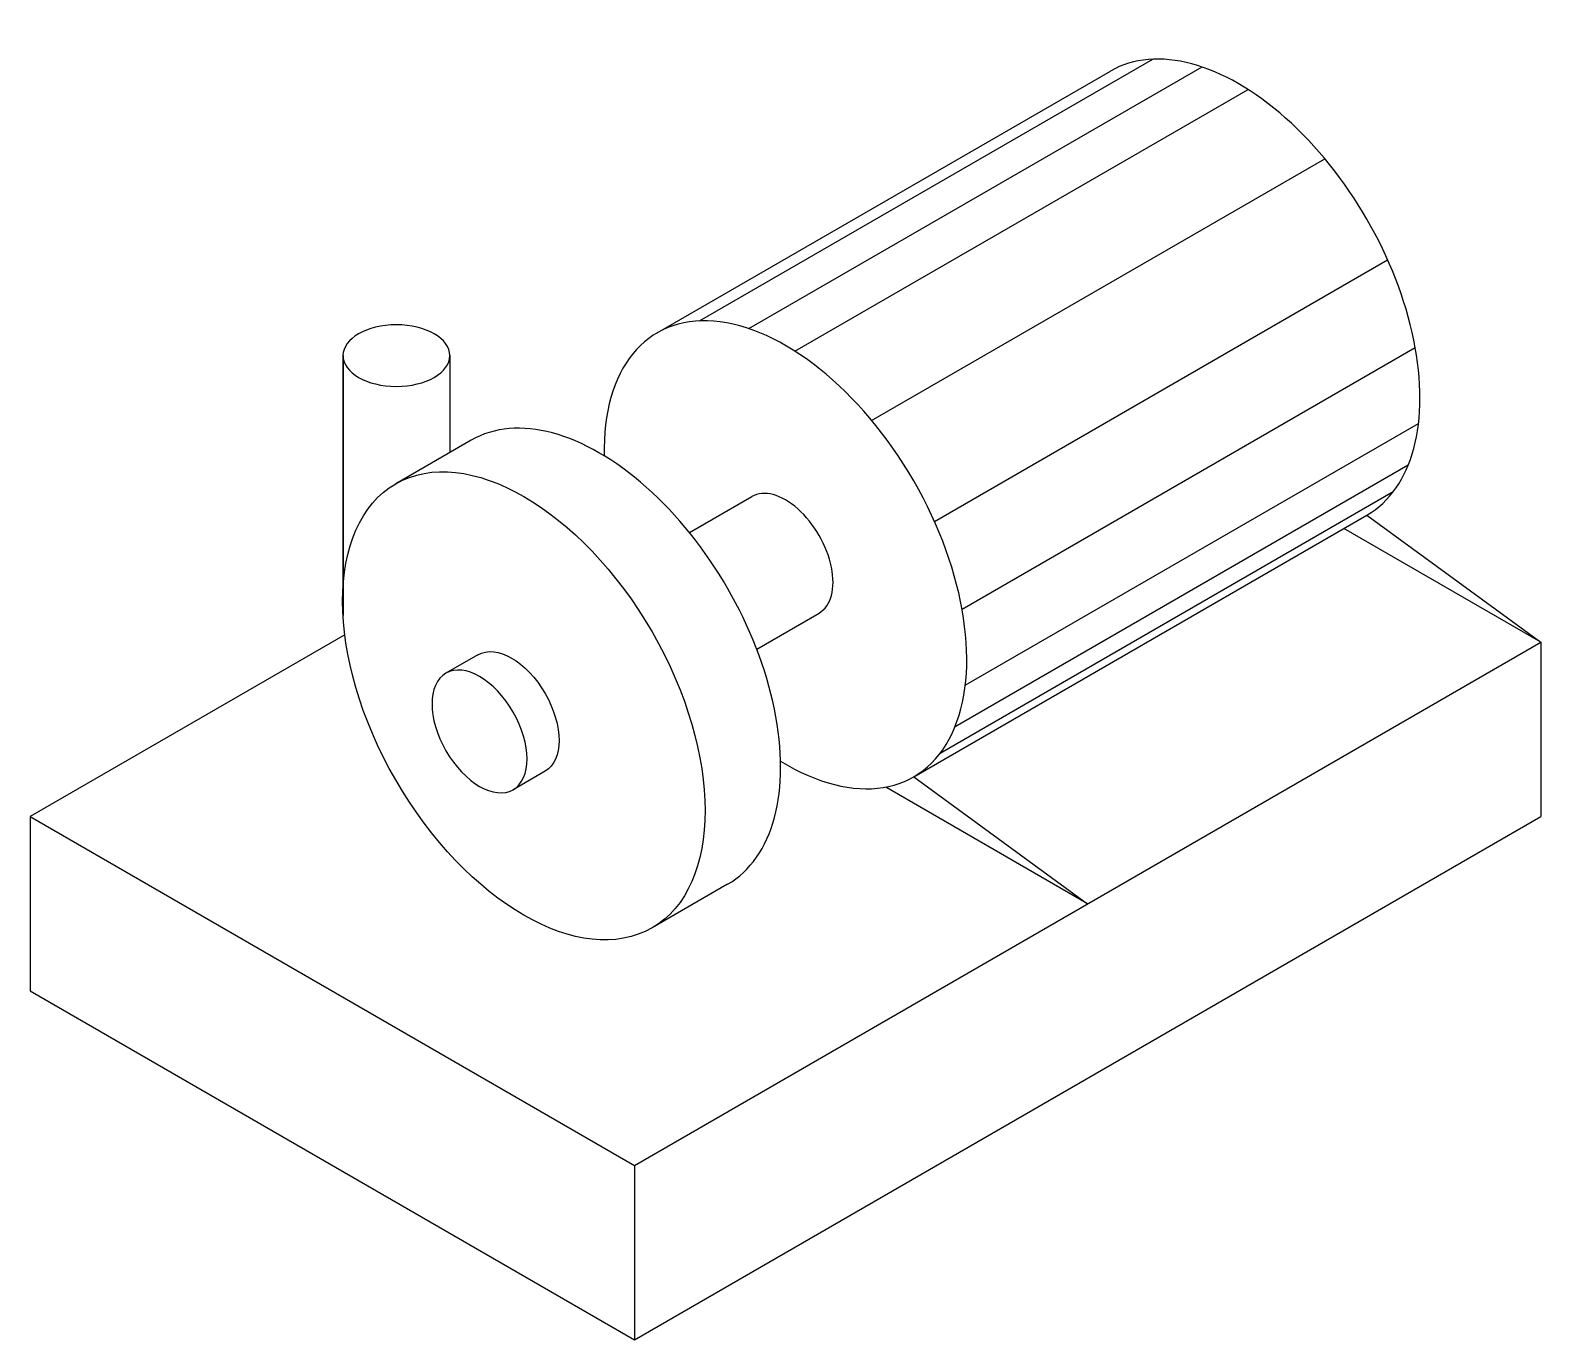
# Model space of a CAD drawing. Header units: millimetres. Extents: x -9796.234 to -9795.368, y -21.797 to -21.046.
import ezdxf

# ---------------------------------------------------------------- set-up
doc = ezdxf.new("R2010")
doc.units = ezdxf.units.MM
doc.layers.add('Tub_iso_equipamentos', color=3, linetype='Continuous')

msp = doc.modelspace()

# ---------------------------------------------------------------- linework, layer by layer
at = {"layer": 'Tub_iso_equipamentos'}
for p, q in [((-9795.87419, -21.21927), (-9795.61439, -21.06927)), ((-9796.05439, -21.23236), (-9796.05439, -21.38144)), ((-9796.05439, -21.38144), (-9796.05439, -21.23236)), ((-9795.99316, -21.23236), (-9795.99316, -21.28796)), ((-9795.98089, -21.28088), (-9796.0242, -21.30588)), ((-9795.85577, -21.33383), (-9795.81998, -21.31317)), ((-9795.72722, -21.47383), (-9795.46742, -21.32383)), ((-9795.46742, -21.32383), (-9795.3677, -21.39655)), ((-9795.3677, -21.39655), (-9795.48053, -21.33141)), ((-9795.81722, -21.4006), (-9795.78143, -21.37994)), ((-9796.05338, -21.39243), (-9796.23372, -21.49655)), ((-9795.88731, -21.69655), (-9795.3677, -21.39655)), ((-9795.3677, -21.39655), (-9795.3677, -21.49655)), ((-9795.97704, -21.40384), (-9795.99539, -21.41444)), ((-9795.93849, -21.47061), (-9795.95684, -21.48121)), ((-9795.72722, -21.47383), (-9795.6275, -21.54655)), ((-9795.6275, -21.54655), (-9795.74326, -21.47972)), ((-9796.23372, -21.49655), (-9795.88731, -21.69655)), ((-9796.23372, -21.49655), (-9796.23372, -21.59655)), ((-9795.88731, -21.79655), (-9795.3677, -21.49655)), ((-9795.83392, -21.53544), (-9795.87723, -21.56044)), ((-9796.23372, -21.59655), (-9795.88731, -21.79655)), ((-9795.88731, -21.69655), (-9795.88731, -21.79655))]:
    msp.add_line(p, q, dxfattribs=at)
at = {"layer": 'Tub_iso_equipamentos', "color": 1}
for p, q in [((-9795.84995, -21.21245), (-9795.59014, -21.06245)), ((-9795.82169, -21.21691), (-9795.56188, -21.06691)), ((-9795.79531, -21.22983), (-9795.53551, -21.07983)), ((-9795.75131, -21.2695), (-9795.4915, -21.1195)), ((-9795.71531, -21.32747), (-9795.4555, -21.17747)), ((-9795.6995, -21.37776), (-9795.43969, -21.22776)), ((-9795.69763, -21.42129), (-9795.43782, -21.27129)), ((-9795.70346, -21.44502), (-9795.44366, -21.29502)), ((-9795.71204, -21.46034), (-9795.45224, -21.31034))]:
    msp.add_line(p, q, dxfattribs=at)
at = {"layer": 'Tub_iso_equipamentos'}
for centre, major_axis, start_param, end_param in [((-9795.5409, -21.19655), (0.07348, -0.12728), 0, 3.141593), ((-9795.80071, -21.34655), (0.07348, -0.12728), 5.470692, 10.237272), ((-9795.90741, -21.40816), (0.07348, -0.12728), 0, 3.141593), ((-9795.80071, -21.34655), (0.01927, -0.03338), 0, 3.141593)]:
    msp.add_ellipse(centre, major_axis=major_axis, ratio=0.57735, start_param=start_param, end_param=end_param, dxfattribs=at)
at = {"layer": 'Tub_iso_equipamentos', "extrusion": (0, 0, -1)}
for centre, major_axis in [((-9796.02378, -21.23236), (0.03062, 0)), ((-9795.97611, -21.44782), (0.01927, -0.03338))]:
    msp.add_ellipse(centre, major_axis=major_axis, ratio=0.57735, dxfattribs=at)
at = {"layer": 'Tub_iso_equipamentos'}
msp.add_ellipse((-9795.95071, -21.43316), major_axis=(0.07348, -0.12728), ratio=0.57735, dxfattribs=at)
at = {"layer": 'Tub_iso_equipamentos', "extrusion": (0, 0, -1)}
msp.add_ellipse((-9795.95776, -21.43723), major_axis=(0.01927, -0.03338), ratio=0.57735, start_param=3.141593, end_param=6.283185, dxfattribs=at)

doc.saveas('drawing.dxf')
